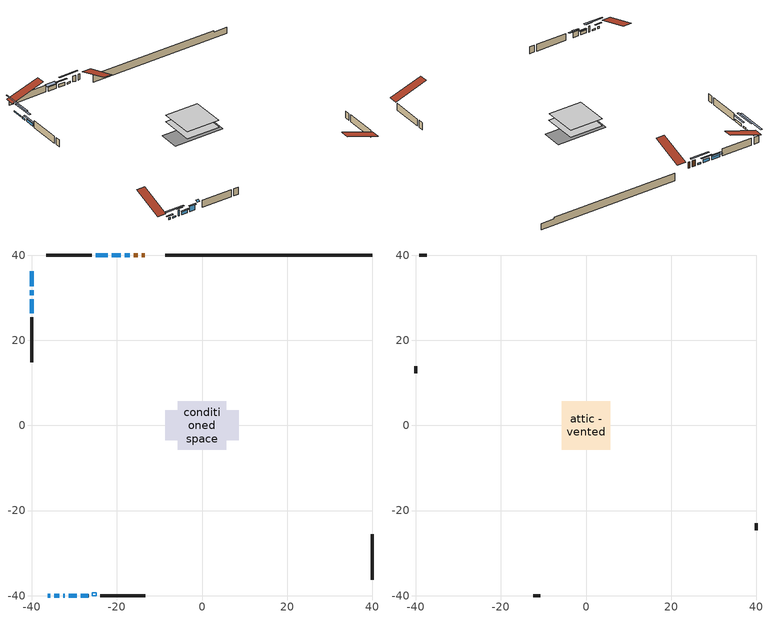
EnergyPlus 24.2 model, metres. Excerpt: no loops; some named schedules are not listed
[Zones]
conditioned space
 floor adiabatic (AdiabaticFloorConstruction): -5.75,-5.75 -5.75,5.75 5.75,5.75 5.75,-5.75 z0.91
 floor foundation (Slab1 construction): -8.66,-3.53 -8.66,3.53 8.66,3.53 8.66,-3.53 z-1.83
 wall outside (AdiabaticWallConstruction 1): -13.48,40.09 -14.13,40.09 / -15.06,40.09 -16.02,40.09 z0.91:2.94
 wall outside (AdiabaticWallConstruction): -36.22,-40.09 -35.66,-40.09 z0.91:1.5; -40.09,36.22 -40.09,32.72 / -34.73,-40.09 -33.56,-40.09 z0.91:1.32; -40.09,31.79 -40.09,30.59 / -16.94,40.09 -18.14,40.09 z0.91:1.42; -32.63,-40.09 -32.25,-40.09 z0.91:2.94; -31.32,-40.09 -29.39,-40.09 z0.91:2; -28.47,-40.09 -26.69,-40.09 z0.91:2.84; -40.09,29.66 -40.09,26.41 z0.91:1.72; -19.07,40.09 -21.2,40.09 z0.91:1.9; -22.13,40.09 -25.03,40.09 z0.91:2.26
 wall outside (Wall1 construction): -25.96,40.09 -36.57,40.09 / -23.97,-40.09 -13.36,-40.09 / -40.09,25.48 -40.09,14.87 / 40.09,-36.22 40.09,-25.6 z0.91:3.35
 wall foundation (FoundationWall1 construction): -8.68,40.09,-1.83 -8.68,40.09,0.91 35.21,40.09,0.91 35.21,40.09,0.27 40.09,40.09,0.27 40.09,40.09,-1.83
 window (WindowConstruction 6): -36.22,-40.09 -35.66,-40.09 z0.91:1.5
 window (WindowConstruction 7): -40.09,36.22 -40.09,32.72 z0.91:1.32
 window (WindowConstruction 8): -34.73,-40.09 -33.56,-40.09 z0.91:1.32
 window (WindowConstruction 9): -40.09,31.79 -40.09,30.59 z0.91:1.42
 window (WindowConstruction 10): -16.94,40.09 -18.14,40.09 z0.91:1.42
 window (WindowConstruction): -32.63,-40.09 -32.25,-40.09 z0.91:2.94
 window (WindowConstruction 1): -31.32,-40.09 -29.39,-40.09 z0.91:2
 window (WindowConstruction 2): -28.47,-40.09 -26.69,-40.09 z0.91:2.84
 window (WindowConstruction 3): -40.09,29.66 -40.09,26.41 z0.91:1.72
 window (WindowConstruction 4): -19.07,40.09 -21.2,40.09 z0.91:1.9
 window (WindowConstruction 5): -22.13,40.09 -25.03,40.09 z0.91:2.26
 door (Door): -13.48,40.09 -14.13,40.09 z0.91:2.94
 door (Door 1): -15.06,40.09 -16.01,40.09 z0.91:2.94
 ceiling adiabatic (AdiabaticFloorConstruction): 5.75,-5.75 5.75,5.75 -5.75,5.75 -5.75,-5.75 z0.91
 roof outside (AdiabaticRoofConstruction): -24.9,-40.09,3.35 -24.9,-39.27,3.62 -25.76,-39.27,3.62 -25.76,-40.09,3.35
 skylight (SkylightConstruction): -24.9,-40.09,3.35 -24.9,-39.27,3.62 -25.76,-39.27,3.62 -25.76,-40.09,3.35
attic - vented
 floor to conditioned space (Floor1 construction Reversed): -5.74,-5.74 -5.74,5.74 5.74,5.74 5.74,-5.74 z3.35
 wall outside (Wall2 construction): -37.5,40.09 -39.16,40.09 / -12.43,-40.09 -10.76,-40.09 / -40.09,13.94 -40.09,12.28 / 40.09,-24.68 40.09,-23.01 z0.91:3.35
 roof outside (Roof1 construction): -12.55,40.09,3.35 -12.55,28.91,7.07 -9.61,28.91,7.07 -9.61,40.09,3.35; -37.14,-40.09,3.35 -37.14,-28.91,7.07 -40.09,-28.91,7.07 -40.09,-40.09,3.35; -40.09,37.14,3.35 -28.91,37.14,7.07 -28.91,40.09,7.07 -40.09,40.09,3.35; 40.09,-37.14,3.35 28.91,-37.14,7.07 28.91,-40.09,7.07 40.09,-40.09,3.35
shading: -34.75,-40.09 -37.13,-40.09 -37.13,-40.55 -34.75,-40.55 z2.41; -40.09,29.06 -40.09,39.88 -40.55,39.88 -40.55,29.06 z4.98; -30.82,-40.09 -37.47,-40.09 -37.47,-40.55 -30.82,-40.55 z4.06; -40.09,27.54 -40.09,34.84 -40.55,34.84 -40.55,27.54 z4.47; -20.88,40.09 -14.2,40.09 -14.2,40.55 -20.88,40.55 z4.16; -31.34,-40.09 -33.55,-40.09 -33.55,-40.55 -31.34,-40.55 z3.85; -29.1,-40.09 -31.62,-40.09 -31.62,-40.55 -29.1,-40.55 z2.3; -26.39,-40.09 -28.76,-40.09 -28.76,-40.55 -26.39,-40.55 z3.14; -40.09,25.5 -40.09,30.57 -40.55,30.57 -40.55,25.5 z2.64; -22.11,40.09 -18.16,40.09 -18.16,40.55 -22.11,40.55 z2.81; -25.33,40.09 -21.83,40.09 -21.83,41.31 -25.33,41.31 z2.56
[Building]
Building 1: Terrain=Suburbs
[Site:Location]
Calgary Intl AP_AB: Latitude {deg}=51.11; Longitude {deg}=-114.02; Time Zone {hr}=-7; Elevation {m}=1084; Keep Site Location Information=Yes
[Site:GroundTemperature:Shallow]
0.326196, -1.55603, -1.70677, -0.813554, 2.7722, 6.34125, 9.43543, 11.3955, 11.562, 9.96783, 6.95256, 3.49299
[Site:WaterMainsTemperature]
Calculation Method=Schedule; Temperature Schedule=mains temperature schedule
[Material] Roughness=Rough; Thermal Absorptance=0.9
Name | Thickness {m} | Conductivity {W/m-K} | Density {kg/m3} | Specific Heat {J/kg-K} | Solar Absorptance | Visible Absorptance
asphalt or fiberglass shingles | 0.00635 | 0.162714 | 1121.4 | 1465.45 | 0.4 | 0.4
asphalt or fiberglass shingles 1 | 0.00635 | 0.162714 | 1121.4 | 1465.45 | 0.7 | 0.7
ceiling stud and cavity | 0.1397 | 0.102635 | 65.682 | 1177.47 | 0.7 | 0.7
concrete 4.0 in. | 0.1016 | 1.803125 | 2242.8 | 837.4 | 0.7 | 0.7
concrete 8.0 in. | 0.2032 | 1.803125 | 2242.8 | 837.4 | 0.7 | 0.7
door material | 0.04445 | 0.188738 | 512.64 | 1214.23 | 0.7 | 0.7
door material 1 | 0.04445 | 0.20624 | 512.64 | 1214.23 | 0.7 | 0.7
exterior vertical ins | 0.00517789 | 0.029427 | 32.04 | 1214.23 | 0.7 | 0.7
floor covering | 0.0127 | 0.0433444 | 54.468 | 1339.84 | 0.6 | 0.6
floor rigid ins; roof rigid ins; wall rigid ins | 0.512978 | 0.029427 | 32.04 | 1214.23 | 0.7 | 0.7
floor stud and cavity | 0.1397 | 1.75129 | 37.0049 | 1207.88 | 0.7 | 0.7
furniture material conditioned space 1 | 0.1524 | 0.115458 | 640.8 | 1214.23 | 0.6 | 0.6
gypsum board | 0.0127 | 0.160291 | 801 | 837.4 | 0.6 | 0.6
gypsum board 1 | 0.0127 | 0.160291 | 801 | 837.4 | 0.7 | 0.7
osb sheathing 0.5 in. | 0.0127 | 0.115458 | 512.64 | 1214.23 | 0.7 | 0.7
osb sheathing 0.75 in. | 0.01905 | 0.115458 | 512.64 | 1214.23 | 0.7 | 0.7
roof stud and cavity | 0.18415 | 1.78685 | 37.0049 | 1207.88 | 0.6 | 0.6
slab rigid ins | 0.000517642 | 0.029427 | 32.04 | 1214.23 | 0.7 | 0.7
wall stud and cavity | 0.1397 | 0.106925 | 139.0536 | 1170.24 | 0.7 | 0.7
wall stud and cavity 1 | 0.0889 | 6.9971 | 50.32683 | 1063.81 | 0.6 | 0.6
wall stud and cavity 2 | 0.0889 | 0.380278 | 52.3479 | 1209.89 | 0.7 | 0.7
wall stud and cavity 3 | 0.0889 | 0.391764 | 83.0341 | 1211.67 | 0.7 | 0.7
wood siding | 0.0254 | 0.102417 | 544.68 | 1172.36 | 0.4 | 0.4
wood siding 1 | 0.00254 | 0.102417 | 544.68 | 1172.36 | 0.4 | 0.4
wood siding 2; wood siding 3 | 0.0254 | 0.102417 | 544.68 | 1172.36 | 0.7 | 0.7
[WindowMaterial:SimpleGlazingSystem]
Name | U-Factor {W/m2-K} | Solar Heat Gain Coefficient
SkylightMaterial | 7.56824 | 0.829
WindowMaterial | 3.01899 | 0.58
WindowMaterial 1 | 1.748824 | 0.45
WindowMaterial 2 | 1.8692 | 0.42
WindowMaterial 3 | 2.08212 | 0.37
WindowMaterial 4 | 1.96516 | 0.39
WindowMaterial 5 | 1.7721 | 0.43
WindowMaterial 6 | 3.00934 | 0.57
WindowMaterial 7 | 5.37877 | 0.61
WindowMaterial 8 | 5.2936 | 0.62
[Construction]
AdiabaticFloorConstruction: floor stud and cavity, floor rigid ins, osb sheathing 0.75 in., floor covering
AdiabaticRoofConstruction: asphalt or fiberglass shingles 1, roof rigid ins, osb sheathing 0.75 in., roof stud and cavity
AdiabaticWallConstruction: wood siding 2, wall rigid ins, wall stud and cavity 2, gypsum board
AdiabaticWallConstruction 1: wood siding 3, wall rigid ins, wall stud and cavity 2, gypsum board
Door: door material
Door 1: door material 1
Floor1 construction Reversed: gypsum board, ceiling stud and cavity
FoundationWall1 construction: concrete 8.0 in., gypsum board 1
furniture construction conditioned space 1: furniture material conditioned space 1
PartitionWallConstruction: gypsum board, wall stud and cavity 3, gypsum board
Roof1 construction: asphalt or fiberglass shingles
SkylightConstruction: SkylightMaterial
Slab1 construction: slab rigid ins, concrete 4.0 in.
Wall1 construction: wood siding, osb sheathing 0.5 in., wall stud and cavity, gypsum board
Wall2 construction: wood siding 1, wall stud and cavity 1
WindowConstruction: WindowMaterial
WindowConstruction 1: WindowMaterial 1
WindowConstruction 10; WindowConstruction 9: WindowMaterial 8
WindowConstruction 2: WindowMaterial 2
WindowConstruction 3: WindowMaterial 3
WindowConstruction 4: WindowMaterial 4
WindowConstruction 5: WindowMaterial 5
WindowConstruction 6: WindowMaterial 6
WindowConstruction 7; WindowConstruction 8: WindowMaterial 7
[Zone] Multiplier=1; Part of Total Floor Area=Yes
Name | Volume {m3}
attic - vented | 80.2845
conditioned space | 658.2
[Space]
Name | Zone | Volume {m3}
attic - vented 1 | attic - vented | 80.2845
conditioned space 1 | conditioned space | 658.2
[ZoneInfiltration:EffectiveLeakageArea]
infil attic - vented 1: Zone or Space=attic - vented 1; Schedule=Always On Discrete; Effective Air Leakage Area {cm2}=4513.6; Stack Coefficient=0.00042864; Wind Coefficient=1.39884e-05
[ZoneMixing]
whole house fan mix: Zone or Space=attic - vented; Schedule=Always On Continuous; Design Flow Rate Calculation Method=Flow/Zone; Design Flow Rate {m3/s}=0; Source Zone or Space=conditioned space
[SurfaceProperty:ExposedFoundationPerimeter]
Slab1: Exposed Perimeter Calculation Method=TotalExposedPerimeter; Total Exposed Perimeter {m}=48.768
[InternalMass] Zone or ZoneList=conditioned space; Space or SpaceList=conditioned space 1
Name | Construction | Surface Area {m2}
furniture mass conditioned space 1 | furniture construction conditioned space 1 | 101.88
partition wall mass | PartitionWallConstruction | 254.7
[Lights]
interior lighting: Zone or ZoneList or Space or SpaceList=conditioned space 1; Schedule=interior lighting schedule; Design Level Calculation Method=LightingLevel; Lighting Level {W}=343.2; Return Air Fraction=0; Fraction Radiant=0.6; Fraction Visible=0.2; Fraction Replaceable=1
[People]
occupants: Zone or ZoneList or Space or SpaceList=conditioned space 1; Number of People Schedule=occupants schedule; Number of People Calculation Method=People; Number of People=3; Fraction Radiant=0.314171; Sensible Heat Fraction=0.56303; Activity Level Schedule=occupants activity schedule; Carbon Dioxide Generation Rate {m3/s-W}=0; Enable ASHRAE 55 Comfort Warnings=No; Mean Radiant Temperature Calculation Type=EnclosureAveraged
[ElectricEquipment] Zone or ZoneList or Space or SpaceList=conditioned space 1; Design Level Calculation Method=EquipmentLevel
Name | Schedule | Design Level {W} | Fraction Latent | Fraction Radiant | Fraction Lost
clothes dryer | clothes dryer schedule | 140.772 | 0.015 | 0.081 | 0.85
clothes washer | clothes washer schedule | 32.1985 | 0.03 | 0.162 | 0.7
cooking range | cooking range schedule | 215.147 | 0.08 | 0.432 | 0.2
dishwasher | dishwasher schedule | 66.8632 | 0.3 | 0.18 | 0.4
fridge | fridge schedule | 72.9452 | 0 | 0.6 | 0
mech vent house fan | mech vent house fan schedule | 0 | 0 | 0 | 1
mech vent house fan cfis | mech vent house fan cfis schedule | 0 | 0 | 0 | 0
misc plug loads | misc plug loads schedule | 494.7 | 0.045 | 0.513 | 0.1
whole house fan | Always On Discrete | 0 | 0 | 0 | 1
[OtherEquipment] Zone or ZoneList or Space or SpaceList=conditioned space 1; Design Level Calculation Method=EquipmentLevel
Name | Fuel Type | Schedule | Design Level {W} | Fraction Latent | Fraction Radiant | Fraction Lost
clothes dryer 1 | Electricity | clothes dryer schedule | 0 | 0.015 | 0.081 | 0.85
cooking range 1 | Electricity | cooking range schedule | 0 | 0.08 | 0.432 | 0.2
general water use latent | None | general water use schedule | 62.594 | 1 | 0 | 0
general water use sensible | None | general water use schedule | -61.6891 | 0 | 0.6 | 0
mech vent house fan latent load | None | Always On Discrete | 0 | 1 | 0 | 0
mech vent house fan sensible load | None | Always On Discrete | 0 | 0 | 0 | 0
water heater energy adjustment1; water heater energy adjustment2 | NaturalGas | Always On Discrete | 0.01 | 0 | 0 | 1
[ZoneInfiltration:DesignFlowRate] Zone or ZoneList or Space or SpaceList=conditioned space 1; Schedule=Always On Discrete; Design Flow Rate Calculation Method=Flow/Zone; Design Flow Rate {m3/s}=0
infil flow; natural vent flow; whole house fan flow
[AvailabilityManager:Scheduled]
furnace airloop Availability Manager: Schedule=Always On Discrete
[Foundation:Kiva]
Foundation Kiva 1: Initial Indoor Air Temperature {C}=18; Wall Height Above Grade {m}=0.910011; Wall Depth Below Slab {m}=0.2032; Custom Block Material Name 1=exterior vertical ins; Custom Block Depth 1 {m}=2.74; Custom Block X Position 1 {m}=0.2159; Custom Block Z Position 1 {m}=0
[Foundation:Kiva:Settings]
Soil Conductivity {W/m-K}=0.849921; Soil Density {kg/m3}=1842.3; Soil Specific Heat {J/kg-K}=418.7; Ground Solar Absorptivity=0.9; Ground Thermal Absorptivity=0.9; Ground Surface Roughness {m}=0.03; Far-Field Width {m}=40; Deep-Ground Boundary Condition=ZeroFlux; Deep-Ground Depth {m}=40; Minimum Cell Dimension {m}=0.2; Maximum Cell Growth Coefficient=3; Simulation Timestep=Timestep
[Exterior:Lights]
exterior lighting: Schedule=exterior lighting schedule; Design Level {W}=75.6
[EnergyManagementSystem:GlobalVariable]
furnace_airloop_Fan_RTF
infil_program_Qfan
infil_program_Qinf
natural_vent_program_Qnv
natural_vent_program_Qwhf
[EnergyManagementSystem:Sensor]
Name | Output:Variable or Output:Meter Index Key | Output:Variable or Output:Meter
airflow_gain | infil flow | Infiltration Sensible Heat Gain Energy
airflow_gain_1 | natural vent flow | Infiltration Sensible Heat Gain Energy
airflow_gain_2 | whole house fan flow | Infiltration Sensible Heat Gain Energy
airflow_loss | infil flow | Infiltration Sensible Heat Loss Energy
airflow_loss_1 | natural vent flow | Infiltration Sensible Heat Loss Energy
airflow_loss_2 | whole house fan flow | Infiltration Sensible Heat Loss Energy
clg_load_cond |  | Cooling:EnergyTransfer:Zone:CONDITIONED SPACE
clg_sp_s; clg_sp_s_1 | cooling setpoint | Schedule Value
clothes_dryer_exhaust_0_sch_s | clothes dryer exhaust 0 schedule | Schedule Value
cool_season | cooling season schedule | Schedule Value
htg_load_cond |  | Heating:EnergyTransfer:Zone:CONDITIONED SPACE
htg_sp_s; htg_sp_s_1 | heating setpoint | Schedule Value
ig_ee_conv | clothes dryer | Electric Equipment Convective Heating Energy
ig_ee_conv_2 | cooking range | Electric Equipment Convective Heating Energy
ig_ee_conv_4 | fridge | Electric Equipment Convective Heating Energy
ig_ee_conv_5 | misc plug loads | Electric Equipment Convective Heating Energy
ig_ee_conv_6 | whole house fan | Electric Equipment Convective Heating Energy
ig_ee_rad | clothes dryer | Electric Equipment Radiant Heating Energy
ig_ee_rad_2 | cooking range | Electric Equipment Radiant Heating Energy
ig_ee_rad_4 | fridge | Electric Equipment Radiant Heating Energy
ig_ee_rad_5 | misc plug loads | Electric Equipment Radiant Heating Energy
ig_ee_rad_6 | whole house fan | Electric Equipment Radiant Heating Energy
ig_lgt_conv | interior lighting | Lights Convective Heating Energy
ig_lgt_rad | interior lighting | Lights Radiant Heating Energy
ig_lgt_vis | interior lighting | Lights Visible Radiation Heating Energy
ig_oe_conv | clothes dryer 1 | Other Equipment Convective Heating Energy
ig_oe_conv_1 | cooking range 1 | Other Equipment Convective Heating Energy
ig_oe_conv_2 | general water use latent | Other Equipment Convective Heating Energy
ig_oe_conv_3 | general water use sensible | Other Equipment Convective Heating Energy
ig_oe_conv_4 | water heater energy adjustment1 | Other Equipment Convective Heating Energy
ig_oe_conv_5 | water heater energy adjustment2 | Other Equipment Convective Heating Energy
ig_oe_rad | clothes dryer 1 | Other Equipment Radiant Heating Energy
ig_oe_rad_1 | cooking range 1 | Other Equipment Radiant Heating Energy
ig_oe_rad_2 | general water use latent | Other Equipment Radiant Heating Energy
ig_oe_rad_3 | general water use sensible | Other Equipment Radiant Heating Energy
ig_oe_rad_4 | water heater energy adjustment1 | Other Equipment Radiant Heating Energy
ig_oe_rad_5 | water heater energy adjustment2 | Other Equipment Radiant Heating Energy
ig_ppl_conv | occupants | People Convective Heating Energy
ig_ppl_rad | occupants | People Radiant Heating Energy
im_conv | furniture mass conditioned space 1 | Surface Inside Face Convection Heat Gain Energy
im_conv_1 | partition wall mass | Surface Inside Face Convection Heat Gain Energy
im_ig | furniture mass conditioned space 1 | Surface Inside Face Internal Gains Radiation Heat Gain Energy
im_ig_1 | partition wall mass | Surface Inside Face Internal Gains Radiation Heat Gain Energy
im_lgt | furniture mass conditioned space 1 | Surface Inside Face Lights Radiation Heat Gain Energy
im_lgt_1 | partition wall mass | Surface Inside Face Lights Radiation Heat Gain Energy
im_sol | furniture mass conditioned space 1 | Surface Inside Face Solar Radiation Heat Gain Energy
im_sol_1 | partition wall mass | Surface Inside Face Solar Radiation Heat Gain Energy
im_surf | furniture mass conditioned space 1 | Surface Inside Face Net Surface Thermal Radiation Heat Gain Energy
im_surf_1 | partition wall mass | Surface Inside Face Net Surface Thermal Radiation Heat Gain Energy
mv_conv | mech vent house fan | Electric Equipment Convective Heating Energy
mv_conv_1 | mech vent house fan cfis | Electric Equipment Convective Heating Energy
mv_conv_2 | mech vent house fan latent load | Other Equipment Convective Heating Energy
mv_conv_3 | mech vent house fan sensible load | Other Equipment Convective Heating Energy
mv_rad | mech vent house fan | Electric Equipment Radiant Heating Energy
mv_rad_1 | mech vent house fan cfis | Electric Equipment Radiant Heating Energy
mv_rad_2 | mech vent house fan latent load | Other Equipment Radiant Heating Energy
mv_rad_3 | mech vent house fan sensible load | Other Equipment Radiant Heating Energy
natural_vent_s | natural vent schedule | Schedule Value
out_pb_s |  | Site Outdoor Air Barometric Pressure
out_wt_s |  | Site Outdoor Air Humidity Ratio
site_vw_s |  | Site Wind Speed
ss_back_out | Window1 | Surface Window Shortwave from Zone Back Out Window Heat Transfer Rate
ss_back_out_1 | Window10 | Surface Window Shortwave from Zone Back Out Window Heat Transfer Rate
ss_back_out_10 | Window8 | Surface Window Shortwave from Zone Back Out Window Heat Transfer Rate
ss_back_out_11 | Window9 | Surface Window Shortwave from Zone Back Out Window Heat Transfer Rate
ss_back_out_2 | Window13 | Surface Window Shortwave from Zone Back Out Window Heat Transfer Rate
ss_back_out_3 | Window14 | Surface Window Shortwave from Zone Back Out Window Heat Transfer Rate
ss_back_out_4 | Window15 | Surface Window Shortwave from Zone Back Out Window Heat Transfer Rate
ss_back_out_5 | Window2 | Surface Window Shortwave from Zone Back Out Window Heat Transfer Rate
ss_back_out_6 | Window3 | Surface Window Shortwave from Zone Back Out Window Heat Transfer Rate
ss_back_out_7 | Window4 | Surface Window Shortwave from Zone Back Out Window Heat Transfer Rate
ss_back_out_8 | Window5 | Surface Window Shortwave from Zone Back Out Window Heat Transfer Rate
ss_back_out_9 | Window7 | Surface Window Shortwave from Zone Back Out Window Heat Transfer Rate
ss_conv | Door1 | Surface Inside Face Convection Heat Gain Energy
ss_conv_1 | Door2 | Surface Inside Face Convection Heat Gain Energy
ss_conv_10 | Window5 | Surface Inside Face Convection Heat Gain Energy
ss_conv_11 | Window7 | Surface Inside Face Convection Heat Gain Energy
ss_conv_12 | Window8 | Surface Inside Face Convection Heat Gain Energy
ss_conv_13 | Window9 | Surface Inside Face Convection Heat Gain Energy
ss_conv_2 | Window1 | Surface Inside Face Convection Heat Gain Energy
ss_conv_3 | Window10 | Surface Inside Face Convection Heat Gain Energy
ss_conv_4 | Window13 | Surface Inside Face Convection Heat Gain Energy
ss_conv_5 | Window14 | Surface Inside Face Convection Heat Gain Energy
ss_conv_6 | Window15 | Surface Inside Face Convection Heat Gain Energy
ss_conv_7 | Window2 | Surface Inside Face Convection Heat Gain Energy
ss_conv_8 | Window3 | Surface Inside Face Convection Heat Gain Energy
ss_conv_9 | Window4 | Surface Inside Face Convection Heat Gain Energy
ss_ig | Door1 | Surface Inside Face Internal Gains Radiation Heat Gain Energy
ss_ig_1 | Door2 | Surface Inside Face Internal Gains Radiation Heat Gain Energy
ss_ig_10 | Window5 | Surface Inside Face Internal Gains Radiation Heat Gain Energy
ss_ig_11 | Window7 | Surface Inside Face Internal Gains Radiation Heat Gain Energy
ss_ig_12 | Window8 | Surface Inside Face Internal Gains Radiation Heat Gain Energy
ss_ig_13 | Window9 | Surface Inside Face Internal Gains Radiation Heat Gain Energy
ss_ig_2 | Window1 | Surface Inside Face Internal Gains Radiation Heat Gain Energy
ss_ig_3 | Window10 | Surface Inside Face Internal Gains Radiation Heat Gain Energy
ss_ig_4 | Window13 | Surface Inside Face Internal Gains Radiation Heat Gain Energy
ss_ig_5 | Window14 | Surface Inside Face Internal Gains Radiation Heat Gain Energy
ss_ig_6 | Window15 | Surface Inside Face Internal Gains Radiation Heat Gain Energy
ss_ig_7 | Window2 | Surface Inside Face Internal Gains Radiation Heat Gain Energy
ss_ig_8 | Window3 | Surface Inside Face Internal Gains Radiation Heat Gain Energy
ss_ig_9 | Window4 | Surface Inside Face Internal Gains Radiation Heat Gain Energy
ss_lgt | Door1 | Surface Inside Face Lights Radiation Heat Gain Energy
ss_lgt_1 | Door2 | Surface Inside Face Lights Radiation Heat Gain Energy
ss_sol | Door1 | Surface Inside Face Solar Radiation Heat Gain Energy
ss_sol_1 | Door2 | Surface Inside Face Solar Radiation Heat Gain Energy
ss_surf | Door1 | Surface Inside Face Net Surface Thermal Radiation Heat Gain Energy
ss_surf_1 | Door2 | Surface Inside Face Net Surface Thermal Radiation Heat Gain Energy
ss_surf_10 | Window5 | Surface Inside Face Net Surface Thermal Radiation Heat Gain Energy
ss_surf_11 | Window7 | Surface Inside Face Net Surface Thermal Radiation Heat Gain Energy
ss_surf_12 | Window8 | Surface Inside Face Net Surface Thermal Radiation Heat Gain Energy
ss_surf_13 | Window9 | Surface Inside Face Net Surface Thermal Radiation Heat Gain Energy
ss_surf_2 | Window1 | Surface Inside Face Net Surface Thermal Radiation Heat Gain Energy
ss_surf_3 | Window10 | Surface Inside Face Net Surface Thermal Radiation Heat Gain Energy
ss_surf_4 | Window13 | Surface Inside Face Net Surface Thermal Radiation Heat Gain Energy
ss_surf_5 | Window14 | Surface Inside Face Net Surface Thermal Radiation Heat Gain Energy
ss_surf_6 | Window15 | Surface Inside Face Net Surface Thermal Radiation Heat Gain Energy
ss_surf_7 | Window2 | Surface Inside Face Net Surface Thermal Radiation Heat Gain Energy
ss_surf_8 | Window3 | Surface Inside Face Net Surface Thermal Radiation Heat Gain Energy
ss_surf_9 | Window4 | Surface Inside Face Net Surface Thermal Radiation Heat Gain Energy
ss_trans_in | Window1 | Surface Window Transmitted Solar Radiation Rate
ss_trans_in_1 | Window10 | Surface Window Transmitted Solar Radiation Rate
ss_trans_in_10 | Window8 | Surface Window Transmitted Solar Radiation Rate
ss_trans_in_11 | Window9 | Surface Window Transmitted Solar Radiation Rate
ss_trans_in_2 | Window13 | Surface Window Transmitted Solar Radiation Rate
ss_trans_in_3 | Window14 | Surface Window Transmitted Solar Radiation Rate
ss_trans_in_4 | Window15 | Surface Window Transmitted Solar Radiation Rate
ss_trans_in_5 | Window2 | Surface Window Transmitted Solar Radiation Rate
ss_trans_in_6 | Window3 | Surface Window Transmitted Solar Radiation Rate
ss_trans_in_7 | Window4 | Surface Window Transmitted Solar Radiation Rate
ss_trans_in_8 | Window5 | Surface Window Transmitted Solar Radiation Rate
ss_trans_in_9 | Window7 | Surface Window Transmitted Solar Radiation Rate
ss_trans_out | Window1 | Surface Inside Face Initial Transmitted Diffuse Transmitted Out Window Solar Radiation Rate
ss_trans_out_1 | Window10 | Surface Inside Face Initial Transmitted Diffuse Transmitted Out Window Solar Radiation Rate
ss_trans_out_10 | Window8 | Surface Inside Face Initial Transmitted Diffuse Transmitted Out Window Solar Radiation Rate
ss_trans_out_11 | Window9 | Surface Inside Face Initial Transmitted Diffuse Transmitted Out Window Solar Radiation Rate
ss_trans_out_2 | Window13 | Surface Inside Face Initial Transmitted Diffuse Transmitted Out Window Solar Radiation Rate
ss_trans_out_3 | Window14 | Surface Inside Face Initial Transmitted Diffuse Transmitted Out Window Solar Radiation Rate
ss_trans_out_4 | Window15 | Surface Inside Face Initial Transmitted Diffuse Transmitted Out Window Solar Radiation Rate
ss_trans_out_5 | Window2 | Surface Inside Face Initial Transmitted Diffuse Transmitted Out Window Solar Radiation Rate
ss_trans_out_6 | Window3 | Surface Inside Face Initial Transmitted Diffuse Transmitted Out Window Solar Radiation Rate
ss_trans_out_7 | Window4 | Surface Inside Face Initial Transmitted Diffuse Transmitted Out Window Solar Radiation Rate
ss_trans_out_8 | Window5 | Surface Inside Face Initial Transmitted Diffuse Transmitted Out Window Solar Radiation Rate
ss_trans_out_9 | Window7 | Surface Inside Face Initial Transmitted Diffuse Transmitted Out Window Solar Radiation Rate
s_conv | Floor1 | Surface Inside Face Convection Heat Gain Energy
s_conv_1 | FoundationWall1 | Surface Inside Face Convection Heat Gain Energy
s_conv_2 | inferred conditioned ceiling | Surface Inside Face Convection Heat Gain Energy
s_conv_3 | inferred conditioned floor | Surface Inside Face Convection Heat Gain Energy
s_conv_4 | Slab1 | Surface Inside Face Convection Heat Gain Energy
s_conv_5 | Wall1:0 | Surface Inside Face Convection Heat Gain Energy
s_conv_6 | Wall1:180 | Surface Inside Face Convection Heat Gain Energy
s_conv_7 | Wall1:270 | Surface Inside Face Convection Heat Gain Energy
s_conv_8 | Wall1:90 | Surface Inside Face Convection Heat Gain Energy
s_ig | Floor1 | Surface Inside Face Internal Gains Radiation Heat Gain Energy
s_ig_1 | FoundationWall1 | Surface Inside Face Internal Gains Radiation Heat Gain Energy
